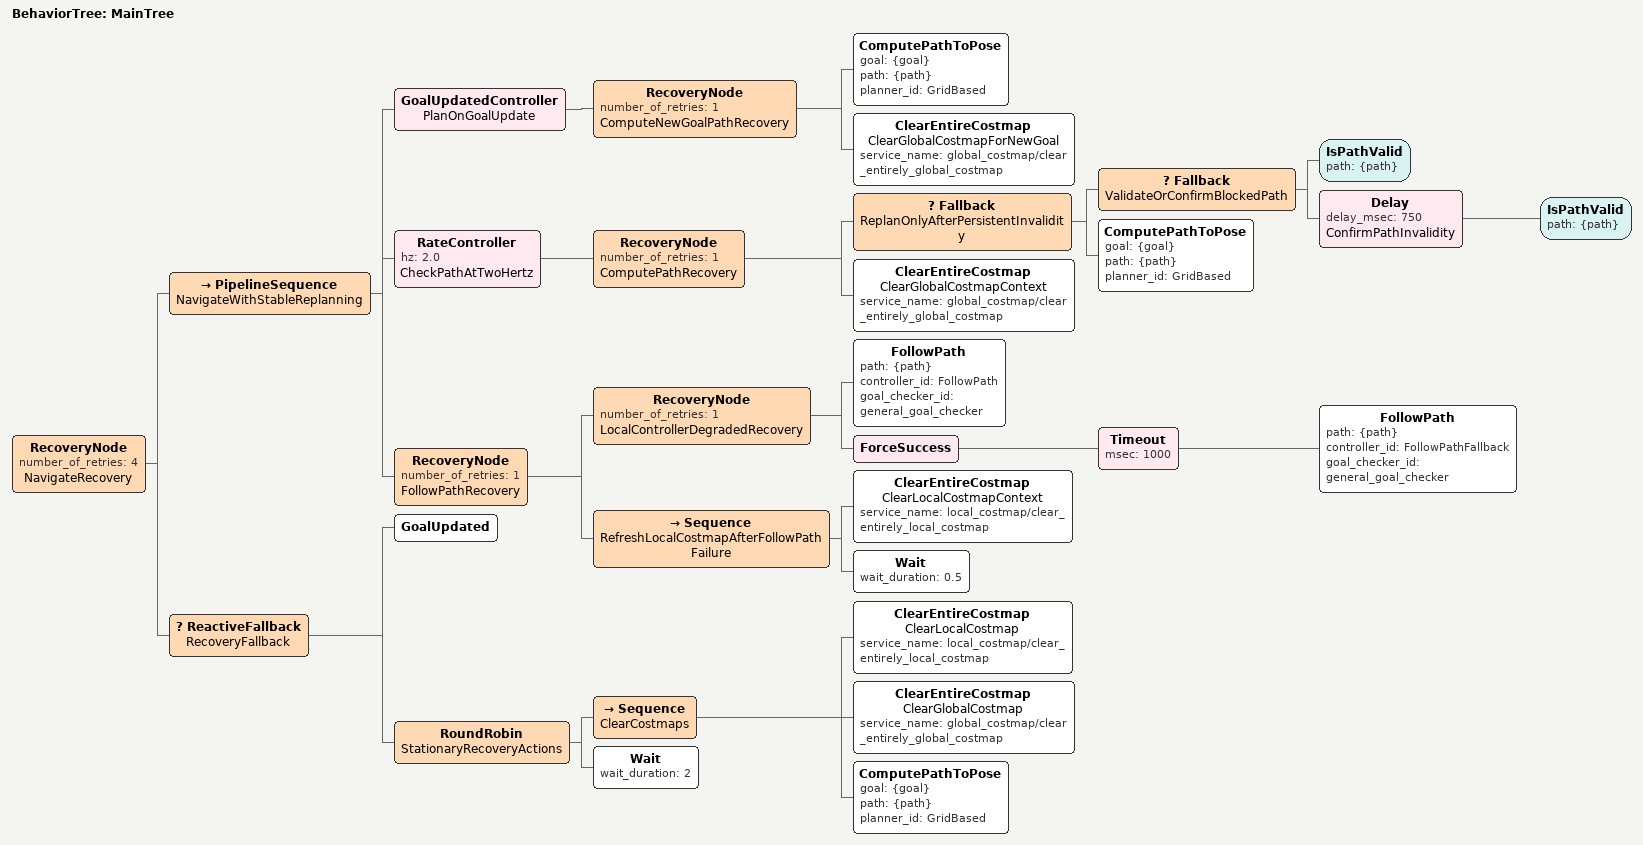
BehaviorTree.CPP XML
<root main_tree_to_execute="MainTree">
  <BehaviorTree ID="MainTree">
    <RecoveryNode number_of_retries="4" name="NavigateRecovery">
      <PipelineSequence name="NavigateWithStableReplanning">
        <GoalUpdatedController name="PlanOnGoalUpdate">
          <RecoveryNode number_of_retries="1" name="ComputeNewGoalPathRecovery">
            <ComputePathToPose
              goal="{goal}"
              path="{path}"
              planner_id="GridBased"/>
            <ClearEntireCostmap
              name="ClearGlobalCostmapForNewGoal"
              service_name="global_costmap/clear_entirely_global_costmap"/>
          </RecoveryNode>
        </GoalUpdatedController>
        <RateController hz="2.0" name="CheckPathAtTwoHertz">
          <RecoveryNode number_of_retries="1" name="ComputePathRecovery">
            <Fallback name="ReplanOnlyAfterPersistentInvalidity">
              <Fallback name="ValidateOrConfirmBlockedPath">
                <IsPathValid path="{path}"/>
                <Delay delay_msec="750" name="ConfirmPathInvalidity">
                  <IsPathValid path="{path}"/>
                </Delay>
              </Fallback>
              <ComputePathToPose
                goal="{goal}"
                path="{path}"
                planner_id="GridBased"/>
            </Fallback>
            <ClearEntireCostmap
              name="ClearGlobalCostmapContext"
              service_name="global_costmap/clear_entirely_global_costmap"/>
          </RecoveryNode>
        </RateController>
        <RecoveryNode number_of_retries="1" name="FollowPathRecovery">
          <RecoveryNode number_of_retries="1" name="LocalControllerDegradedRecovery">
            <FollowPath
              path="{path}"
              controller_id="FollowPath"
              goal_checker_id="general_goal_checker"/>
            <ForceSuccess>
              <Timeout msec="1000">
                <FollowPath
                  path="{path}"
                  controller_id="FollowPathFallback"
                  goal_checker_id="general_goal_checker"/>
              </Timeout>
            </ForceSuccess>
          </RecoveryNode>
          <Sequence name="RefreshLocalCostmapAfterFollowPathFailure">
            <ClearEntireCostmap
              name="ClearLocalCostmapContext"
              service_name="local_costmap/clear_entirely_local_costmap"/>
            <!-- Let a fresh /scan repopulate the local costmap before retry. -->
            <Wait wait_duration="0.5"/>
          </Sequence>
        </RecoveryNode>
      </PipelineSequence>
      <ReactiveFallback name="RecoveryFallback">
        <GoalUpdated/>
        <RoundRobin name="StationaryRecoveryActions">
          <Sequence name="ClearCostmaps">
            <ClearEntireCostmap
              name="ClearLocalCostmap"
              service_name="local_costmap/clear_entirely_local_costmap"/>
            <ClearEntireCostmap
              name="ClearGlobalCostmap"
              service_name="global_costmap/clear_entirely_global_costmap"/>
            <ComputePathToPose
              goal="{goal}"
              path="{path}"
              planner_id="GridBased"/>
          </Sequence>
          <Wait wait_duration="2"/>
        </RoundRobin>
      </ReactiveFallback>
    </RecoveryNode>
  </BehaviorTree>
</root>
